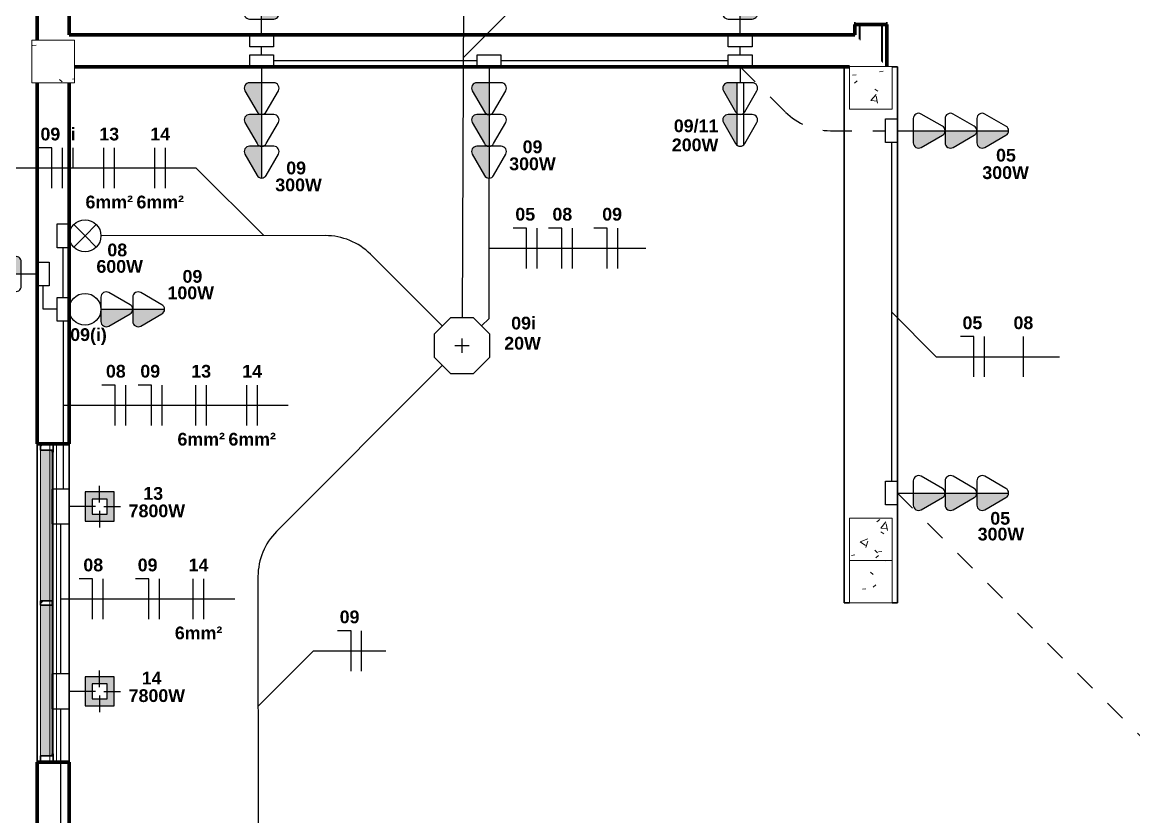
# Model space of a CAD drawing. Extents: x 1450 to 1868, y 82 to 351.
# Drawn here: x 1460.45 to 1465.68, y 149.07 to 152.81 of the extents above; entities that cross this region are included whole.
import ezdxf
from ezdxf.enums import TextEntityAlignment as Align

# ---------------------------------------------------------------- set-up
doc = ezdxf.new("R2010")
doc.units = 0
doc.header["$LTSCALE"] = 0.5
doc.linetypes.add('ELETRODUTO_PISO', pattern=[0.55, 0.4, -0.15])
doc.linetypes.add('ELETRODUTO_TETO', pattern=[1000, 1000, 0])
doc.layers.get('0').update_dxf_attribs({"linetype": 'CONTINUOUS'})
for name, color, linetype, lineweight in [('A-GLAZ', 151, 'CONTINUOUS', 9), ('A-WALL', 113, 'CONTINUOUS', 30), ('S-COLS', 52, 'CONTINUOUS', 9)]:
    doc.layers.add(name, color=color, linetype=linetype, lineweight=lineweight)
for name, color, linetype in [('ELETRODUTO', 7, 'CONTINUOUS'), ('ELETRODUTO-PISO', 3, 'CONTINUOUS'), ('ELETRODUTO_TETO', 2, 'CONTINUOUS'), ('FIACAO', 7, 'CONTINUOUS'), ('Iluminação', 7, 'CONTINUOUS'), ('INDICACAO_BIT_FIACAO', 7, 'CONTINUOUS'), ('INDICACAO_CIRCUITO', 2, 'CONTINUOUS'), ('INDICACAO_INTERRUPTOR_FIA', 2, 'CONTINUOUS'), ('INDICACAO_POTENCIA', 1, 'CONTINUOUS'), ('INTERRUPTORES', 1, 'CONTINUOUS'), ('LINHA_DE_CHAMADA', 7, 'CONTINUOUS'), ('LUMINÁRIAS', 3, 'CONTINUOUS'), ('TOMADAS ABNT', 10, 'CONTINUOUS'), ('X_LIGACAO_VIRTUAL_OBJ', 7, 'CONTINUOUS')]:
    doc.layers.add(name, color=color, linetype=linetype)
doc.styles.add('Arial', font='arialbd.ttf', dxfattribs={"height": 100})
pattern_1 = [(135, (-11620.3, 46066.5), (-224.5064, -224.5064), []), (135, (-11620.3, 46145.9), (-449.0128, 3e-14), []), (135, (-11620.3, 45987.14), (-449.0128, 3e-14), [])]

# ---------------------------------------------------------------- blocks, each defined once
blk = doc.blocks.new('Pilar Retangular de Concreto - 20X20 cm-3255376-Planta Baixa')
at = {"layer": 'S-COLS'}
h = blk.add_hatch(dxfattribs=at)
h.set_pattern_fill('FP_42', color=256, style=0, pattern_type=2)
h.set_pattern_definition([(50, (42216.5, 11520.3), (364.368, -31.8783), [38.1, -419.1]), (355, (42216.5, 11520.3), (-70.486, 382.1133), [30.48, -335.28]), (100.451, (42246.87, 11517.65), (293.885, 350.2334), [32.38, -356.18]), (46.184, (42216.5, 11621.9), (542.1585, -84.086), [57.15, -628.65]), (96.636, (42261.7, 11614.9), (474.805, 494.8554), [48.57, -534.27]), (351.184, (42216.5, 11621.9), (474.81, 494.85), [45.72, -502.92]), (21, (42267.3, 11596.5), (303.2285, -204.5305), [38.1, -419.1]), (326, (42267.3, 11596.5), (123.604, 368.376), [30.48, -335.28]), (71.451, (42292.58, 11579.46), (426.834, 163.8427), [32.38, -356.18]), (37.5, (42216.51, 11520.3), (6.17665, 169.11015), [16.764, -314.452, 16.764, -323.596, -336.55]), (37.5, (42216.51, 11520.3), (6.17665, 169.11015), [-671.576, 16.764, -319.786]), (7.5, (42216.51, 11520.3), (133.6389, 200.3615), [16.764, -177.292, 16.764, -306.832, -128.27]), (7.5, (42216.51, 11520.3), (133.6389, 200.3615), [-517.652, 16.764, -111.506]), (327.5, (42103.23, 11520.3), (271.1818, -11.45836), [16.764, -110.236, 16.764, -905.256]), (327.5, (42103.23, 11520.3), (271.1818, -11.45836), [-143.764, -379.476, 16.764, -509.016]), (317.5, (42052.43, 11520.3), (296.2585, 50.8528), [16.764, -148.336, 16.764, -246.38, -373.38]), (317.5, (42052.43, 11520.3), (296.2585, 50.8528), [-428.244, 16.764, -356.616])])
h.paths.add_polyline_path([(-100, -100), (100, -100), (100, 100), (-100, 100), (-100, 80.2)], flags=0)
for p, q in [((100, 100), (-100, 100)), ((-100, 100), (-100, -100)), ((100, -100), (100, 100)), ((-100, -100), (100, -100))]:
    blk.add_line(p, q, dxfattribs=at)
blk = doc.blocks.new('Pilar Retangular de Concreto - 20X20 cm-V26-Planta Baixa')
at = {"layer": 'S-COLS'}
h = blk.add_hatch(dxfattribs=at)
h.set_pattern_fill('FP_45', color=256, style=0, pattern_type=2)
h.set_pattern_definition([(50, (46066.5, 9070.3), (364.368, -31.8783), [38.1, -419.1]), (355, (46066.5, 9070.3), (-70.486, 382.1133), [30.48, -335.28]), (100.451, (46096.87, 9067.65), (293.885, 350.2334), [32.38, -356.18]), (46.184, (46066.5, 9171.9), (542.1585, -84.086), [57.15, -628.65]), (96.636, (46111.7, 9164.9), (474.805, 494.8554), [48.57, -534.27]), (351.184, (46066.5, 9171.9), (474.81, 494.85), [45.72, -502.92]), (21, (46117.3, 9146.5), (303.2285, -204.5305), [38.1, -419.1]), (326, (46117.3, 9146.5), (123.604, 368.376), [30.48, -335.28]), (71.451, (46142.58, 9129.46), (426.834, 163.8427), [32.38, -356.18]), (37.5, (46066.51, 9070.3), (6.17665, 169.11015), [16.764, -314.452, 16.764, -323.596, -336.55]), (37.5, (46066.51, 9070.3), (6.17665, 169.11015), [-671.576, 16.764, -319.786]), (7.5, (46066.51, 9070.3), (133.6389, 200.3615), [16.764, -177.292, 16.764, -306.832, -128.27]), (7.5, (46066.51, 9070.3), (133.6389, 200.3615), [-517.652, 16.764, -111.506]), (327.5, (45953.23, 9070.3), (271.1818, -11.45836), [16.764, -110.236, 16.764, -379.476, -525.78]), (327.5, (45953.23, 9070.3), (271.1818, -11.45836), [-523.24, 16.764, -509.016]), (317.5, (45902.43, 9070.3), (296.2585, 50.8528), [16.764, -148.336, 16.764, -246.38, -373.38]), (317.5, (45902.43, 9070.3), (296.2585, 50.8528), [-428.244, 16.764, -356.616])])
h.paths.add_polyline_path([(75, -100), (100, -100), (100, 100), (-100, 100), (-100, -100), (50, -100)], flags=0)
for p, q in [((100, 100), (-100, 100)), ((-100, 100), (-100, -100)), ((100, -100), (100, 100)), ((-100, -100), (100, -100))]:
    blk.add_line(p, q, dxfattribs=at)
blk = doc.blocks.new('Janela Maxim-air - 2 Módulos - 1200x0600mm-V46-Planta Baixa')
at = {"layer": 'A-GLAZ'}
h = blk.add_hatch(dxfattribs=at)
h.set_pattern_fill('FP_76', color=256, style=0, pattern_type=2)
h.set_pattern_definition(pattern_1)
h.paths.add_polyline_path([(750, -5.1), (750, -0.1), (710, -0.1), (710, -5.1), (720, -5.1), (720, -60.1), (750, -60.1), (750, -50)], flags=0)
h.paths.add_polyline_path([(-710, -0.1), (-750, -0.1), (-750, -60.1), (-720, -60.1), (-720, -5.1), (-710, -5.1)], flags=0)
h = blk.add_hatch(color=256, dxfattribs=at)
h.paths.add_polyline_path([(720, -60.1), (720, -5.1), (10, -5.1), (10, -60.1), (547.6, -60.1)], flags=0)
h.paths.add_polyline_path([(-10, -50), (-10, -5.1), (-720, -5.1), (-720, -60.1), (-10, -60.1), (-10, -55)], flags=0)
blk.add_hatch(color=256, dxfattribs=at).paths.add_polyline_path([(710, -0.1), (-710, -0.1), (-710, -5.1), (710, -5.1)], flags=0)
h = blk.add_hatch(dxfattribs=at)
h.set_pattern_fill('FP_76', color=256, style=0, pattern_type=2)
h.set_pattern_definition(pattern_1)
h.paths.add_polyline_path([(10, -55), (10, -5.1), (-10, -5.1), (-10, -60.1), (10, -60.1)], flags=0)
for p, q in [((-750, 75), (-750, -75)), ((750, 75), (750, -75)), ((-750, 15), (750, 15)), ((-750, -15), (750, -15)), ((710, -0.1), (-710, -0.1)), ((-710, -5.1), (-10, -5.1)), ((10, -5.1), (710, -5.1)), ((-720, -60.1), (-10, -60.1)), ((10, -60.1), (720, -60.1))]:
    blk.add_line(p, q, dxfattribs=at)
at = {"layer": 'A-GLAZ', "lineweight": 30}
for p, q in [((-750, -0.1), (-750, -60.1)), ((-710, -0.1), (-750, -0.1)), ((-720, -60.1), (-720, -5.1)), ((-720, -5.1), (-710, -5.1)), ((-710, -5.1), (-710, -0.1)), ((10, -5.1), (-10, -5.1)), ((-10, -5.1), (-10, -60.1)), ((10, -60.1), (10, -5.1)), ((750, -0.1), (710, -0.1)), ((710, -0.1), (710, -5.1)), ((710, -5.1), (720, -5.1)), ((720, -5.1), (720, -60.1)), ((750, -60.1), (750, -0.1)), ((-750, -60.1), (-720, -60.1)), ((-10, -60.1), (10, -60.1)), ((720, -60.1), (750, -60.1))]:
    blk.add_line(p, q, dxfattribs=at)
blk = doc.blocks.new('Pilar Retangular de Concreto - 20X20 cm-V47-Planta Baixa')
at = {"layer": 'S-COLS'}
h = blk.add_hatch(dxfattribs=at)
h.set_pattern_fill('FP_77', color=256, style=0, pattern_type=2)
h.set_pattern_definition([(50, (42216.5, 11320.3), (364.368, -31.8783), [38.1, -419.1]), (355, (42216.5, 11320.3), (-70.486, 382.1133), [30.48, -335.28]), (100.451, (42246.87, 11317.65), (293.885, 350.2334), [32.38, -356.18]), (46.184, (42216.5, 11421.9), (542.1585, -84.086), [57.15, -628.65]), (96.636, (42261.7, 11414.9), (474.805, 494.8554), [48.57, -534.27]), (351.184, (42216.5, 11421.9), (474.81, 494.85), [45.72, -502.92]), (21, (42267.3, 11396.5), (303.2285, -204.5305), [38.1, -419.1]), (326, (42267.3, 11396.5), (123.604, 368.376), [30.48, -335.28]), (71.451, (42292.58, 11379.46), (426.834, 163.8427), [32.38, -356.18]), (37.5, (42216.51, 11320.3), (6.17665, 169.11015), [16.764, -314.452, 16.764, -323.596, -336.55]), (37.5, (42216.51, 11320.3), (6.17665, 169.11015), [-671.576, 16.764, -319.786]), (7.5, (42216.51, 11320.3), (133.6389, 200.3615), [16.764, -177.292, 16.764, -306.832, -128.27]), (7.5, (42216.51, 11320.3), (133.6389, 200.3615), [-517.652, 16.764, -111.506]), (327.5, (42103.23, 11320.3), (271.1818, -11.45836), [16.764, -110.236, 16.764, -905.256]), (327.5, (42103.23, 11320.3), (271.1818, -11.45836), [-143.764, -379.476, 16.764, -509.016]), (317.5, (42052.43, 11320.3), (296.2585, 50.8528), [16.764, -148.336, 16.764, -246.38, -373.38]), (317.5, (42052.43, 11320.3), (296.2585, 50.8528), [-428.244, 16.764, -356.616])])
h.paths.add_polyline_path([(100, -100), (100, 100), (-100, 100), (-100, -100), (75, -100)], flags=0)
for p, q in [((100, 100), (-100, 100)), ((-100, 100), (-100, -100)), ((100, -100), (100, 100)), ((-100, -100), (100, -100))]:
    blk.add_line(p, q, dxfattribs=at)
blk = doc.blocks.new('Pilar Retangular de Concreto - 20X20 cm-V48-Planta Baixa')
at = {"layer": 'S-COLS'}
h = blk.add_hatch(dxfattribs=at)
h.set_pattern_fill('FP_78', color=256, style=0, pattern_type=2)
h.set_pattern_definition([(50, (42216.5, 9194.3), (364.368, -31.8783), [38.1, -419.1]), (355, (42216.5, 9194.3), (-70.486, 382.1133), [30.48, -335.28]), (100.451, (42246.87, 9191.65), (293.885, 350.2334), [32.38, -356.18]), (46.184, (42216.5, 9295.9), (542.1585, -84.086), [57.15, -628.65]), (96.636, (42261.7, 9288.9), (474.805, 494.8554), [48.57, -534.27]), (351.184, (42216.5, 9295.9), (474.81, 494.85), [45.72, -502.92]), (21, (42267.3, 9270.5), (303.2285, -204.5305), [38.1, -419.1]), (326, (42267.3, 9270.5), (123.604, 368.376), [30.48, -335.28]), (71.451, (42292.58, 9253.46), (426.834, 163.8427), [32.38, -356.18]), (37.5, (42216.51, 9194.3), (6.17665, 169.11015), [16.764, -314.452, 16.764, -323.596, -336.55]), (37.5, (42216.51, 9194.3), (6.17665, 169.11015), [-671.576, 16.764, -319.786]), (7.5, (42216.51, 9194.3), (133.6389, 200.3615), [16.764, -177.292, 16.764, -306.832, -128.27]), (7.5, (42216.51, 9194.3), (133.6389, 200.3615), [-517.652, 16.764, -111.506]), (327.5, (42103.23, 9194.3), (271.1818, -11.45836), [16.764, -110.236, 16.764, -379.476, -525.78]), (327.5, (42103.23, 9194.3), (271.1818, -11.45836), [-523.24, 16.764, -509.016]), (317.5, (42052.43, 9194.3), (296.2585, 50.8528), [16.764, -148.336, 16.764, -246.38, -373.38]), (317.5, (42052.43, 9194.3), (296.2585, 50.8528), [-428.244, 16.764, -356.616])])
h.paths.add_polyline_path([(-75, -100), (100, -100), (100, 100), (-100, 100), (-100, -100)], flags=0)
for p, q in [((100, 100), (-100, 100)), ((-100, 100), (-100, -100)), ((100, -100), (100, 100)), ((-100, -100), (100, -100))]:
    blk.add_line(p, q, dxfattribs=at)
blk = doc.blocks.new('*U195', base_point=(-46995.82, 15341.77))
for points in [[(-46993.65, 15392.9, 0.269143), (-46995.82, 15394.16), (-46995.82, 15379.2), (-46990.13, 15379.2, 0.575867), (-46987.96, 15382.94)], [(-46993.65, 15377.94, 0.269143), (-46995.82, 15379.2), (-46995.82, 15364.24), (-46990.13, 15364.24, 0.575867), (-46987.96, 15367.98)], [(-46993.65, 15362.98, 0.269143), (-46995.82, 15364.24), (-46995.82, 15349.27), (-46990.13, 15349.27, 0.575867), (-46987.96, 15353.01)]]:
    blk.add_hatch(color=256).paths.add_polyline_path(points)
for p, q in [((-46997.99, 15392.9), (-47003.68, 15382.94)), ((-46995.82, 15379.2), (-46995.82, 15394.16)), ((-46987.96, 15382.94), (-46993.65, 15392.9)), ((-46997.99, 15377.94), (-47003.68, 15367.98)), ((-47001.51, 15379.2), (-46995.82, 15379.2)), ((-46995.82, 15364.24), (-46995.82, 15379.2)), ((-46995.82, 15379.2), (-46990.13, 15379.2)), ((-46987.96, 15367.98), (-46993.65, 15377.94)), ((-46997.99, 15362.98), (-47003.68, 15353.01)), ((-47001.51, 15364.24), (-46995.82, 15364.24)), ((-46995.82, 15349.27), (-46995.82, 15364.24)), ((-46995.82, 15364.24), (-46990.13, 15364.24)), ((-46987.96, 15353.01), (-46993.65, 15362.98)), ((-47001.51, 15349.27), (-46995.82, 15349.27)), ((-46995.82, 15341.77), (-46995.82, 15349.27)), ((-46995.82, 15349.27), (-46990.13, 15349.27))]:
    blk.add_line(p, q)
blk.add_lwpolyline([(-47001.42, 15341.77), (-46990.22, 15341.77), (-46990.22, 15336.17), (-47001.42, 15336.17)], close=True)
for centre, start, end in [((-46995.82, 15391.66), 29.7449, 150.2551), ((-47001.51, 15381.7), 150.2551, 270), ((-46990.13, 15381.7), 270, 29.7449), ((-46995.82, 15376.7), 29.7449, 150.2551), ((-47001.51, 15366.74), 150.2551, 270), ((-46990.13, 15366.74), 270, 29.7449), ((-46995.82, 15361.74), 29.7449, 150.2551), ((-47001.51, 15351.77), 150.2551, 270), ((-46990.13, 15351.77), 270, 29.7449)]:
    blk.add_arc(centre, 2.5, start, end)
blk = doc.blocks.new('*U196', base_point=(-46973.01, 15439.24))
for points in [[(-46970.83, 15490.37, 0.269143), (-46973.01, 15491.63), (-46973.01, 15476.67), (-46967.31, 15476.67, 0.575867), (-46965.14, 15480.41)], [(-46970.83, 15475.41, 0.269143), (-46973.01, 15476.67), (-46973.01, 15461.71), (-46967.31, 15461.71, 0.575867), (-46965.14, 15465.45)], [(-46970.83, 15460.45, 0.269143), (-46973.01, 15461.71), (-46973.01, 15446.74), (-46967.31, 15446.74, 0.575867), (-46965.14, 15450.49)]]:
    blk.add_hatch(color=256).paths.add_polyline_path(points)
for p, q in [((-46975.18, 15490.37), (-46980.87, 15480.41)), ((-46973.01, 15476.67), (-46973.01, 15491.63)), ((-46965.14, 15480.41), (-46970.83, 15490.37)), ((-46978.7, 15476.67), (-46973.01, 15476.67)), ((-46973.01, 15461.71), (-46973.01, 15476.67)), ((-46973.01, 15476.67), (-46967.31, 15476.67)), ((-46975.18, 15475.41), (-46980.87, 15465.45)), ((-46965.14, 15465.45), (-46970.83, 15475.41)), ((-46978.7, 15461.71), (-46973.01, 15461.71)), ((-46973.01, 15446.74), (-46973.01, 15461.71)), ((-46973.01, 15461.71), (-46967.31, 15461.71)), ((-46975.18, 15460.45), (-46980.87, 15450.49)), ((-46965.14, 15450.49), (-46970.83, 15460.45)), ((-46978.7, 15446.74), (-46973.01, 15446.74)), ((-46973.01, 15439.24), (-46973.01, 15446.74)), ((-46973.01, 15446.74), (-46967.31, 15446.74))]:
    blk.add_line(p, q)
blk.add_lwpolyline([(-46978.61, 15439.24), (-46967.4, 15439.24), (-46967.4, 15433.64), (-46978.61, 15433.64)], close=True)
for centre, start, end in [((-46973.01, 15489.13), 29.7449, 150.2551), ((-46978.7, 15479.17), 150.2551, 270), ((-46973.01, 15474.17), 29.7449, 150.2551), ((-46967.31, 15479.17), 270, 29.7449), ((-46978.7, 15464.21), 150.2551, 270), ((-46973.01, 15459.21), 29.7449, 150.2551), ((-46967.31, 15464.21), 270, 29.7449), ((-46978.7, 15449.24), 150.2551, 270), ((-46967.31, 15449.24), 270, 29.7449)]:
    blk.add_arc(centre, 2.5, start, end)
blk = doc.blocks.new('*U197', base_point=(-47090.25, 15431.01))
for points in [[(-47088.08, 15482.13, 0.269143), (-47090.25, 15483.39), (-47090.25, 15468.43), (-47084.56, 15468.43, 0.575867), (-47082.39, 15472.17)], [(-47088.08, 15467.17, 0.269143), (-47090.25, 15468.43), (-47090.25, 15453.47), (-47084.56, 15453.47, 0.575867), (-47082.39, 15457.21)], [(-47088.08, 15452.21, 0.269143), (-47090.25, 15453.47), (-47090.25, 15438.51), (-47084.56, 15438.51, 0.575867), (-47082.39, 15442.25)]]:
    blk.add_hatch(color=256).paths.add_polyline_path(points)
for p, q in [((-47092.42, 15482.13), (-47098.12, 15472.17)), ((-47090.25, 15468.43), (-47090.25, 15483.39)), ((-47082.39, 15472.17), (-47088.08, 15482.13)), ((-47092.42, 15467.17), (-47098.12, 15457.21)), ((-47095.94, 15468.43), (-47090.25, 15468.43)), ((-47090.25, 15453.47), (-47090.25, 15468.43)), ((-47090.25, 15468.43), (-47084.56, 15468.43)), ((-47082.39, 15457.21), (-47088.08, 15467.17)), ((-47092.42, 15452.21), (-47098.12, 15442.25)), ((-47095.94, 15453.47), (-47090.25, 15453.47)), ((-47090.25, 15438.51), (-47090.25, 15453.47)), ((-47090.25, 15453.47), (-47084.56, 15453.47)), ((-47082.39, 15442.25), (-47088.08, 15452.21)), ((-47095.94, 15438.51), (-47090.25, 15438.51)), ((-47090.25, 15431.01), (-47090.25, 15438.51)), ((-47090.25, 15438.51), (-47084.56, 15438.51))]:
    blk.add_line(p, q)
blk.add_lwpolyline([(-47095.86, 15431.01), (-47084.65, 15431.01), (-47084.65, 15425.41), (-47095.86, 15425.41)], close=True)
for centre, start, end in [((-47090.25, 15480.89), 29.7449, 150.2551), ((-47095.94, 15470.93), 150.2551, 270), ((-47084.56, 15470.93), 270, 29.7449), ((-47090.25, 15465.93), 29.7449, 150.2551), ((-47095.94, 15455.97), 150.2551, 270), ((-47084.56, 15455.97), 270, 29.7449), ((-47090.25, 15450.97), 29.7449, 150.2551), ((-47095.94, 15441.01), 150.2551, 270), ((-47084.56, 15441.01), 270, 29.7449)]:
    blk.add_arc(centre, 2.5, start, end)
blk = doc.blocks.new('*U221', base_point=(-46983.5, 15398.14))
for points in [[(-46981.33, 15449.26, 0.269143), (-46983.5, 15450.52), (-46983.5, 15435.56), (-46977.81, 15435.56, 0.575867), (-46975.64, 15439.3)], [(-46981.33, 15434.3, 0.269143), (-46983.5, 15435.56), (-46983.5, 15420.6), (-46977.81, 15420.6, 0.575867), (-46975.64, 15424.34)], [(-46981.33, 15419.34, 0.269143), (-46983.5, 15420.6), (-46983.5, 15405.64), (-46977.81, 15405.64, 0.575867), (-46975.64, 15409.38)]]:
    blk.add_hatch(color=256).paths.add_polyline_path(points)
for p, q in [((-46983.5, 15435.56), (-46983.5, 15450.52)), ((-46985.67, 15449.26), (-46991.36, 15439.3)), ((-46975.64, 15439.3), (-46981.33, 15449.26)), ((-46989.19, 15435.56), (-46983.5, 15435.56)), ((-46983.5, 15420.6), (-46983.5, 15435.56)), ((-46983.5, 15435.56), (-46977.81, 15435.56)), ((-46985.67, 15434.3), (-46991.36, 15424.34)), ((-46975.64, 15424.34), (-46981.33, 15434.3)), ((-46985.67, 15419.34), (-46991.36, 15409.38)), ((-46989.19, 15420.6), (-46983.5, 15420.6)), ((-46983.5, 15405.64), (-46983.5, 15420.6)), ((-46983.5, 15420.6), (-46977.81, 15420.6)), ((-46975.64, 15409.38), (-46981.33, 15419.34)), ((-46989.19, 15405.64), (-46983.5, 15405.64)), ((-46983.5, 15398.14), (-46983.5, 15405.64)), ((-46983.5, 15405.64), (-46977.81, 15405.64))]:
    blk.add_line(p, q)
blk.add_lwpolyline([(-46989.1, 15398.14), (-46977.9, 15398.14), (-46977.9, 15392.54), (-46989.1, 15392.54)], close=True)
for centre, start, end in [((-46983.5, 15448.02), 29.7449, 150.2551), ((-46989.19, 15438.06), 150.2551, 270), ((-46983.5, 15433.06), 29.7449, 150.2551), ((-46977.81, 15438.06), 270, 29.7449), ((-46989.19, 15423.1), 150.2551, 270), ((-46977.81, 15423.1), 270, 29.7449), ((-46983.5, 15418.1), 29.7449, 150.2551), ((-46989.19, 15408.14), 150.2551, 270), ((-46977.81, 15408.14), 270, 29.7449)]:
    blk.add_arc(centre, 2.5, start, end)
blk = doc.blocks.new('*U222', base_point=(-47049.63, 15389.72))
for points in [[(-47047.46, 15440.85, 0.269143), (-47049.63, 15442.11), (-47049.63, 15427.14), (-47043.94, 15427.14, 0.575867), (-47041.77, 15430.89)], [(-47047.46, 15425.89, 0.269143), (-47049.63, 15427.14), (-47049.63, 15412.18), (-47043.94, 15412.18, 0.575867), (-47041.77, 15415.92)], [(-47047.46, 15410.92, 0.269143), (-47049.63, 15412.18), (-47049.63, 15397.22), (-47043.94, 15397.22, 0.575867), (-47041.77, 15400.96)]]:
    blk.add_hatch(color=256).paths.add_polyline_path(points)
for p, q in [((-47051.8, 15440.85), (-47057.5, 15430.89)), ((-47049.63, 15427.14), (-47049.63, 15442.11)), ((-47041.77, 15430.89), (-47047.46, 15440.85)), ((-47051.8, 15425.89), (-47057.5, 15415.92)), ((-47055.33, 15427.14), (-47049.63, 15427.14)), ((-47049.63, 15412.18), (-47049.63, 15427.14)), ((-47049.63, 15427.14), (-47043.94, 15427.14)), ((-47041.77, 15415.92), (-47047.46, 15425.89)), ((-47051.8, 15410.92), (-47057.5, 15400.96)), ((-47055.33, 15412.18), (-47049.63, 15412.18)), ((-47049.63, 15397.22), (-47049.63, 15412.18)), ((-47049.63, 15412.18), (-47043.94, 15412.18)), ((-47041.77, 15400.96), (-47047.46, 15410.92)), ((-47055.33, 15397.22), (-47049.63, 15397.22)), ((-47049.63, 15389.72), (-47049.63, 15397.22)), ((-47049.63, 15397.22), (-47043.94, 15397.22))]:
    blk.add_line(p, q)
blk.add_lwpolyline([(-47055.24, 15389.72), (-47044.03, 15389.72), (-47044.03, 15384.12), (-47055.24, 15384.12)], close=True)
for centre, start, end in [((-47049.63, 15439.61), 29.7449, 150.2551), ((-47055.33, 15429.64), 150.2551, 270), ((-47043.94, 15429.64), 270, 29.7449), ((-47049.63, 15424.64), 29.7449, 150.2551), ((-47055.33, 15414.68), 150.2551, 270), ((-47043.94, 15414.68), 270, 29.7449), ((-47049.63, 15409.68), 29.7449, 150.2551), ((-47055.33, 15399.72), 150.2551, 270), ((-47043.94, 15399.72), 270, 29.7449)]:
    blk.add_arc(centre, 2.5, start, end)
blk = doc.blocks.new('*U248', base_point=(-47079.78, 14853.77))
for points in [[(-47077.6, 14904.89, 0.269143), (-47079.78, 14906.15), (-47079.78, 14891.19), (-47074.08, 14891.19, 0.575867), (-47071.91, 14894.93)], [(-47077.6, 14889.93, 0.269143), (-47079.78, 14891.19), (-47079.78, 14876.23), (-47074.08, 14876.23, 0.575867), (-47071.91, 14879.97)], [(-47077.6, 14874.97, 0.269143), (-47079.78, 14876.23), (-47079.78, 14861.27), (-47074.08, 14861.27, 0.575867), (-47071.91, 14865.01)]]:
    blk.add_hatch(color=256).paths.add_polyline_path(points)
for p, q in [((-47079.78, 14891.19), (-47079.78, 14906.15)), ((-47081.95, 14904.89), (-47087.64, 14894.93)), ((-47071.91, 14894.93), (-47077.6, 14904.89)), ((-47085.47, 14891.19), (-47079.78, 14891.19)), ((-47079.78, 14876.23), (-47079.78, 14891.19)), ((-47079.78, 14891.19), (-47074.08, 14891.19)), ((-47081.95, 14889.93), (-47087.64, 14879.97)), ((-47071.91, 14879.97), (-47077.6, 14889.93)), ((-47081.95, 14874.97), (-47087.64, 14865.01)), ((-47085.47, 14876.23), (-47079.78, 14876.23)), ((-47079.78, 14861.27), (-47079.78, 14876.23)), ((-47079.78, 14876.23), (-47074.08, 14876.23)), ((-47071.91, 14865.01), (-47077.6, 14874.97)), ((-47085.47, 14861.27), (-47079.78, 14861.27)), ((-47079.78, 14853.77), (-47079.78, 14861.27)), ((-47079.78, 14861.27), (-47074.08, 14861.27))]:
    blk.add_line(p, q)
blk.add_lwpolyline([(-47085.38, 14853.77), (-47074.17, 14853.77), (-47074.17, 14848.17), (-47085.38, 14848.17)], close=True)
for centre, start, end in [((-47079.78, 14903.65), 29.7449, 150.2551), ((-47085.47, 14893.69), 150.2551, 270), ((-47079.78, 14888.69), 29.7449, 150.2551), ((-47074.08, 14893.69), 270, 29.7449), ((-47085.47, 14878.73), 150.2551, 270), ((-47074.08, 14878.73), 270, 29.7449), ((-47079.78, 14873.73), 29.7449, 150.2551), ((-47085.47, 14863.77), 150.2551, 270), ((-47074.08, 14863.77), 270, 29.7449)]:
    blk.add_arc(centre, 2.5, start, end)
blk = doc.blocks.new('*U263', base_point=(-47165.44, 15074.18))
for p, q in [((-47165.44, 15089.18), (-47165.44, 15089.18)), ((-47165.44, 15081.68), (-47170.75, 15086.98)), ((-47165.44, 15081.68), (-47160.14, 15086.98)), ((-47165.44, 15081.68), (-47170.75, 15076.38)), ((-47165.44, 15081.68), (-47160.14, 15076.38))]:
    blk.add_line(p, q)
blk.add_lwpolyline([(-47171.05, 15074.18), (-47159.84, 15074.18), (-47159.84, 15068.58), (-47171.05, 15068.58)], close=True)
blk.add_circle((-47165.44, 15081.68), 7.5)
blk = doc.blocks.new('*U291', base_point=(-46555.9, 19648.24))
at = {"layer": 'LUMINÁRIAS'}
blk.add_lwpolyline([(-46574.05, 19655.76), (-46574.05, 19640.72), (-46563.42, 19630.09), (-46548.38, 19630.09), (-46537.75, 19640.72), (-46537.75, 19655.76), (-46548.38, 19666.39), (-46563.42, 19666.39)], close=True, dxfattribs=at)
for points in [[(-46555.9, 19652.91), (-46555.9, 19643.57)], [(-46560.57, 19648.24), (-46551.23, 19648.24)]]:
    blk.add_lwpolyline(points, dxfattribs=at)
blk = doc.blocks.new('*U296', base_point=(-47107.64, 15326.36))
h = blk.add_hatch(color=256)
h.paths.add_polyline_path([(-47086.39, 15326.36), (-47086.39, 15333.23), (-47093.27, 15333.23), (-47093.27, 15329.92), (-47089.71, 15329.92), (-47089.71, 15326.36)])
h.paths.add_polyline_path([(-47086.39, 15319.49), (-47086.39, 15326.36), (-47089.71, 15326.36), (-47089.71, 15322.8), (-47093.27, 15322.8), (-47093.27, 15319.49)])
h.paths.add_polyline_path([(-47093.27, 15319.49), (-47093.27, 15322.8), (-47096.82, 15322.8), (-47096.82, 15326.36), (-47100.14, 15326.36), (-47100.14, 15319.49)])
h.paths.add_polyline_path([(-47096.82, 15326.36), (-47096.82, 15329.92), (-47093.27, 15329.92), (-47093.27, 15333.23), (-47100.14, 15333.23), (-47100.14, 15326.36)])
for p, q in [((-47093.27, 15328.35), (-47093.27, 15336.2)), ((-47095.25, 15326.36), (-47107.64, 15326.36)), ((-47091.28, 15326.36), (-47083.43, 15326.36)), ((-47093.27, 15324.37), (-47093.27, 15316.52))]:
    blk.add_line(p, q)
at = {"linetype": 'Continuous', "ltscale": 0.2}
blk.add_lwpolyline([(-47107.64, 15318.18), (-47107.64, 15334.54), (-47115.82, 15334.54), (-47115.82, 15318.18)], close=True, dxfattribs=at)
for points in [[(-47086.39, 15333.23), (-47100.14, 15333.23), (-47100.14, 15319.49), (-47086.39, 15319.49)], [(-47089.71, 15329.92), (-47096.82, 15329.92), (-47096.82, 15322.8), (-47089.71, 15322.8)]]:
    blk.add_lwpolyline(points, close=True)
blk = doc.blocks.new('*U297', base_point=(-47118.35, 15269.45))
h = blk.add_hatch(color=256)
h.paths.add_polyline_path([(-47097.11, 15269.45), (-47097.11, 15276.32), (-47103.98, 15276.32), (-47103.98, 15273.01), (-47100.42, 15273.01), (-47100.42, 15269.45)])
h.paths.add_polyline_path([(-47097.11, 15262.58), (-47097.11, 15269.45), (-47100.42, 15269.45), (-47100.42, 15265.89), (-47103.98, 15265.89), (-47103.98, 15262.58)])
h.paths.add_polyline_path([(-47103.98, 15262.58), (-47103.98, 15265.89), (-47107.54, 15265.89), (-47107.54, 15269.45), (-47110.85, 15269.45), (-47110.85, 15262.58)])
h.paths.add_polyline_path([(-47107.54, 15269.45), (-47107.54, 15273.01), (-47103.98, 15273.01), (-47103.98, 15276.32), (-47110.85, 15276.32), (-47110.85, 15269.45)])
for p, q in [((-47103.98, 15271.44), (-47103.98, 15279.29)), ((-47105.97, 15269.45), (-47118.35, 15269.45)), ((-47103.98, 15267.46), (-47103.98, 15259.61)), ((-47101.99, 15269.45), (-47094.14, 15269.45))]:
    blk.add_line(p, q)
at = {"linetype": 'Continuous', "ltscale": 0.2}
blk.add_lwpolyline([(-47118.35, 15261.27), (-47118.35, 15277.63), (-47126.53, 15277.63), (-47126.53, 15261.27)], close=True, dxfattribs=at)
for points in [[(-47097.11, 15276.32), (-47110.85, 15276.32), (-47110.85, 15262.58), (-47097.11, 15262.58)], [(-47100.42, 15273.01), (-47107.54, 15273.01), (-47107.54, 15265.89), (-47100.42, 15265.89)]]:
    blk.add_lwpolyline(points, close=True)
blk = doc.blocks.new('*U308', base_point=(-46730.61, 15608.2))
h = blk.add_hatch(color=256)
h.dxf.hatch_style = 1
h.paths.add_polyline_path([(-46723.11, 15606.7), (-46723.11, 15602.51, 0.57586), (-46719.37, 15600.34), (-46709.41, 15606.03, 0.102393), (-46708.65, 15606.7)])
h.paths.add_polyline_path([(-46694.45, 15606.03, 0.102393), (-46693.69, 15606.7), (-46708.15, 15606.7), (-46708.15, 15602.51, 0.575872), (-46704.41, 15600.34)])
for p, q in [((-46723.11, 15613.9), (-46723.11, 15608.2)), ((-46709.41, 15610.37), (-46719.37, 15616.07)), ((-46708.15, 15613.9), (-46708.15, 15608.2)), ((-46694.45, 15610.37), (-46704.41, 15616.07)), ((-46730.61, 15608.2), (-46723.11, 15608.2)), ((-46723.11, 15609.7), (-46708.65, 15609.7)), ((-46723.11, 15608.2), (-46723.11, 15602.51)), ((-46708.15, 15609.7), (-46693.69, 15609.7)), ((-46708.15, 15608.2), (-46708.15, 15602.51)), ((-46723.11, 15606.7), (-46708.65, 15606.7)), ((-46719.37, 15600.34), (-46709.41, 15606.03)), ((-46708.15, 15606.7), (-46693.69, 15606.7)), ((-46704.41, 15600.34), (-46694.45, 15606.03))]:
    blk.add_line(p, q)
blk.add_lwpolyline([(-46730.61, 15613.81), (-46730.61, 15602.6), (-46736.21, 15602.6), (-46736.21, 15613.81)], close=True)
for centre, start, end in [((-46720.61, 15613.9), 60.2551, 180), ((-46705.65, 15613.9), 60.2551, 180), ((-46710.65, 15608.2), 299.7449, 60.2551), ((-46695.69, 15608.2), 299.7449, 60.2551), ((-46720.61, 15602.51), 180, 299.7449), ((-46705.65, 15602.51), 180, 299.7449)]:
    blk.add_arc(centre, 2.5, start, end)
blk = doc.blocks.new('Cozinha')
at = {"layer": 'A-WALL', "lineweight": 70}
for p, q in [((2.5, -315), (2.5, -565)), ((17.5, -562.5), (17.5, -315)), ((387.5, -557.5), (387.5, -562.5)), ((402.5, -557.5), (387.5, -557.5)), ((402.5, -577.4), (402.5, -557.5)), ((387.5, -562.5), (17.5, -562.5)), ((20, -577.5), (385, -577.5)), ((2.5, -585), (2.5, -755)), ((17.5, -755), (17.5, -585)), ((2.5, -755), (17.5, -755)), ((17.5, -905), (2.5, -905)), ((2.5, -905), (2.5, -1100.5)), ((17.5, -1100.5), (17.5, -905))]:
    blk.add_line(p, q, dxfattribs=at)
at = {"layer": 'A-WALL'}
for p, q in [((387.5, -557.5), (387.5, -556.5)), ((402.5, -556.5), (402.5, -557.5)), ((382.5, -830), (382.5, -577.5)), ((407.5, -577.5), (405, -577.5)), ((407.5, -577.5), (407.5, -830)), ((2.5, -905), (2.5, -755)), ((17.5, -755), (17.5, -905)), ((385, -830), (382.5, -830)), ((407.5, -830), (405, -830))]:
    blk.add_line(p, q, dxfattribs=at)
at = {"layer": 'A-WALL', "lineweight": 9}
for p, q in [((387.6, -562.6), (387.6, -557.5)), ((389.5, -564.5), (389.5, -557.5)), ((390, -565), (390, -557.5)), ((400, -557.5), (400, -575)), ((400.5, -557.5), (400.5, -575.5)), ((402.4, -557.5), (402.4, -577.4)), ((402.5, -575.5), (402.4, -575.5))]:
    blk.add_line(p, q, dxfattribs=at)
blk = doc.blocks.new('*U363', base_point=(-27144.49, 59489.38))
blk.add_hatch(color=256).paths.add_polyline_path([(-27123.29, 59487.21, 0.269143), (-27122.03, 59489.38), (-27136.99, 59489.38), (-27136.99, 59483.68, 0.575867), (-27133.25, 59481.51)])
for p, q in [((-27136.99, 59495.07), (-27136.99, 59489.38)), ((-27123.29, 59491.55), (-27133.25, 59497.24)), ((-27144.49, 59489.38), (-27136.99, 59489.38)), ((-27136.99, 59489.38), (-27136.99, 59483.68)), ((-27136.99, 59489.38), (-27122.03, 59489.38)), ((-27133.25, 59481.51), (-27123.29, 59487.21))]:
    blk.add_line(p, q)
blk.add_lwpolyline([(-27144.49, 59494.98), (-27144.49, 59483.77), (-27150.09, 59483.77), (-27150.09, 59494.98)], close=True)
for centre, start, end in [((-27134.49, 59495.07), 60.2551, 180), ((-27124.53, 59489.38), 299.7449, 60.2551), ((-27134.49, 59483.68), 180, 299.7449)]:
    blk.add_arc(centre, 2.5, start, end)
blk = doc.blocks.new('*U482', base_point=(-32370.66, 36910.14))
at = {"linetype": 'ByBlock'}
blk.add_lwpolyline([(-32370.66, 36910.14), (-32372.09, 36665.05)], dxfattribs=at)
blk = doc.blocks.new('*U486', base_point=(-32246.63, 36785.88))
at = {"linetype": 'ByBlock'}
blk.add_lwpolyline([(-32246.63, 36785.88), (-32353.69, 36786.01)], dxfattribs=at)
blk = doc.blocks.new('*U487', base_point=(-32364.9, 36786.03))
at = {"linetype": 'ByBlock'}
blk.add_lwpolyline([(-32364.9, 36786.03), (-32364.9, 36786.03), (-32460.75, 36786.15)], dxfattribs=at)
blk = doc.blocks.new('*U488', base_point=(-32381.42, 36661.22))
at = {"linetype": 'ByBlock'}
blk.add_lwpolyline([(-32381.42, 36661.22), (-32415.23, 36695.04, 0.198933), (-32436.45, 36703.83), (-32542.11, 36703.85)], format="xyb", dxfattribs=at)
blk = doc.blocks.new('*U489', base_point=(-32561.36, 36568.2))
at = {"linetype": 'ByBlock'}
blk.add_lwpolyline([(-32561.36, 36568.2), (-32561.36, 36497.54)], dxfattribs=at)
blk = doc.blocks.new('*U490', base_point=(-32561.47, 36481.18))
at = {"linetype": 'ByBlock'}
blk.add_lwpolyline([(-32561.47, 36481.18), (-32561.61, 36363.82)], dxfattribs=at)
blk = doc.blocks.new('*U493', base_point=(-32362.91, 36661.21))
at = {"linetype": 'ByBlock'}
blk.add_lwpolyline([(-32362.91, 36661.21), (-32359.36, 36664.75), (-32359.32, 36730.84)], dxfattribs=at)
blk = doc.blocks.new('*U494', base_point=(-32381.43, 36642.71))
at = {"linetype": 'ByBlock'}
blk.add_lwpolyline([(-32381.43, 36642.71), (-32459.58, 36564.57, 0.198943), (-32468.37, 36543.36), (-32468.37, 36310.61)], format="xyb", dxfattribs=at)
blk = doc.blocks.new('*U687', base_point=(-33392.61, 35415.94))
at = {"linetype": 'ByBlock'}
blk.add_lwpolyline([(-33392.61, 35415.94), (-33371.31, 35394.64, 0.198912), (-33350.09, 35385.86), (-33324.19, 35385.86)], format="xyb", dxfattribs=at)
blk = doc.blocks.new('*U688', base_point=(-33321.39, 35380.25))
at = {"linetype": 'ByBlock'}
blk.add_lwpolyline([(-33321.39, 35380.25), (-33321.39, 35220.84)], dxfattribs=at)
blk = doc.blocks.new('*U689', base_point=(-33318.58, 35215.24))
at = {"linetype": 'ByBlock'}
blk.add_lwpolyline([(-33318.58, 35215.24), (-33187.58, 35084.23, -0.198912), (-33178.79, 35063.02), (-33178.79, 34905.94)], format="xyb", dxfattribs=at)
blk = doc.blocks.new('*U767', base_point=(-33353.63, 35555.76))
at = {"linetype": 'ByBlock'}
blk.add_arc((-33346.13, 35555.76), 7.5, 359.9999999999515, 0, dxfattribs=at)
blk = doc.blocks.new('*U761', base_point=(-33475.09, 35665.19))
blk.add_lwpolyline([(-33475.09, 35670.8), (-33475.09, 35659.59), (-33480.69, 35659.59), (-33480.69, 35670.8)], close=True)
blk.add_circle((-33467.59, 35665.19), 7.5)
blk = doc.blocks.new('*U762', base_point=(-33475.09, 35665.19))
blk.add_hatch(color=256).paths.add_polyline_path([(-33461.38, 35663.02, 0.269143), (-33460.13, 35665.19), (-33475.09, 35665.19), (-33475.09, 35659.5, 0.575867), (-33471.35, 35657.33)])
for p, q in [((-33475.09, 35670.89), (-33475.09, 35665.19)), ((-33461.38, 35667.36), (-33471.35, 35673.06)), ((-33475.09, 35665.19), (-33475.09, 35659.5)), ((-33475.09, 35665.19), (-33460.13, 35665.19)), ((-33471.35, 35657.33), (-33461.38, 35663.02))]:
    blk.add_line(p, q)
for centre, start, end in [((-33472.59, 35670.89), 60.2551, 180), ((-33462.63, 35665.19), 299.7449, 60.2551), ((-33472.59, 35659.5), 180, 299.7449)]:
    blk.add_arc(centre, 2.5, start, end)
blk = doc.blocks.new('*U763', base_point=(-33353.58, 35808.49))
at = {"linetype": 'ByBlock'}
blk.add_lwpolyline([(-33353.58, 35808.49), (-33353.57, 35808.49)], dxfattribs=at)
blk = doc.blocks.new('*U770', base_point=(-33711.39, 35307.35))
at = {"linetype": 'ByBlock'}
blk.add_lwpolyline([(-33711.39, 35307.35), (-33711.39, 35330.73)], dxfattribs=at)
blk = doc.blocks.new('*U771', base_point=(-33714.19, 35301.75))
at = {"linetype": 'ByBlock'}
blk.add_lwpolyline([(-33714.19, 35301.75), (-33720.78, 35301.75), (-33720.78, 35312.77)], dxfattribs=at)
blk = doc.blocks.new('*U772', base_point=(-33711.39, 35296.14))
at = {"linetype": 'ByBlock'}
blk.add_lwpolyline([(-33711.39, 35296.14), (-33711.39, 35217.04)], dxfattribs=at)
blk = doc.blocks.new('*U774', base_point=(-33693.58, 35301.75))
at = {"linetype": 'ByBlock'}
blk.add_arc((-33701.08, 35301.75), 7.5, 180, 180, dxfattribs=at)
blk = doc.blocks.new('*U787', base_point=(-33678.62, 35301.75))
at = {"linetype": 'ByBlock'}
blk.add_lwpolyline([(-33678.62, 35301.75), (-33678.62, 35301.75)], dxfattribs=at)
blk = doc.blocks.new('*U788', base_point=(-33617.94, 35421.55))
at = {"linetype": 'ByBlock'}
blk.add_lwpolyline([(-33617.94, 35421.55), (-33617.94, 35425.34)], dxfattribs=at)
blk = doc.blocks.new('*U1319', base_point=(1463.8268, 152.6544))
at = {"linetype": 'ByBlock'}
blk.add_lwpolyline([(1463.8268, 152.6544), (1463.8267, 152.6923)], dxfattribs=at)
blk = doc.blocks.new('*U1322', base_point=(608.67, 153.293))
for p, q in [((608.67, 153.483), (608.544, 153.483)), ((608.67, 153.103), (608.67, 153.483))]:
    blk.add_line(p, q)
blk = doc.blocks.new('*U1323', base_point=(576.818, 148.746))
blk.add_line((576.818, 148.556), (576.818, 148.936))
blk = doc.blocks.new('*U1379', base_point=(1462.8148, 151.7441))
at = {"xscale": 0.5, "yscale": 0.5, "zscale": 0.5}
for name, p in [('*U1322', (1462.8214, 151.7441)), ('*U1323', (1462.8714, 151.7441))]:
    blk.add_blockref(name, p, dxfattribs=at)
blk = doc.blocks.new('*U1380', base_point=(1463.2948, 151.7441))
at = {"xscale": 0.5, "yscale": 0.5, "zscale": 0.5}
for name, p in [('*U1322', (1463.3014, 151.7441)), ('*U1323', (1463.3514, 151.7441))]:
    blk.add_blockref(name, p, dxfattribs=at)
blk = doc.blocks.new('*U1331', base_point=(665.55, 144.199))
blk.add_line((665.55, 144.199), (665.55, 144.389))
blk = doc.blocks.new('*U1385', base_point=(1460.6043, 152.1218))
at = {"xscale": 0.5, "yscale": 0.5, "zscale": 0.5}
for name, p in [('*U1322', (1460.586, 152.1218)), ('*U1323', (1460.636, 152.1218)), ('*U1331', (1460.686, 152.1218))]:
    blk.add_blockref(name, p, dxfattribs=at)
blk = doc.blocks.new('*U1386', base_point=(1460.856, 152.1218))
at = {"xscale": 0.5, "yscale": 0.5, "zscale": 0.5}
for p in [(1460.831, 152.1218), (1460.881, 152.1218)]:
    blk.add_blockref('*U1323', p, dxfattribs=at)
blk = doc.blocks.new('*U1387', base_point=(1461.096, 152.1218))
at = {"xscale": 0.5, "yscale": 0.5, "zscale": 0.5}
for p in [(1461.071, 152.1218), (1461.121, 152.1218)]:
    blk.add_blockref('*U1323', p, dxfattribs=at)
blk = doc.blocks.new('*U1394', base_point=(1461.9877, 149.8478))
at = {"xscale": 0.5, "yscale": 0.5, "zscale": 0.5}
for name, p in [('*U1322', (1461.9944, 149.8478)), ('*U1323', (1462.0444, 149.8478))]:
    blk.add_blockref(name, p, dxfattribs=at)
blk = doc.blocks.new('*U1431', base_point=(1461.049, 151.0048))
at = {"xscale": 0.5, "yscale": 0.5, "zscale": 0.5}
for name, p in [('*U1322', (1461.0557, 151.0048)), ('*U1323', (1461.1057, 151.0048))]:
    blk.add_blockref(name, p, dxfattribs=at)
blk = doc.blocks.new('*U1432', base_point=(1461.289, 151.0048))
at = {"xscale": 0.5, "yscale": 0.5, "zscale": 0.5}
for p in [(1461.264, 151.0048), (1461.314, 151.0048)]:
    blk.add_blockref('*U1323', p, dxfattribs=at)
blk = doc.blocks.new('*U1433', base_point=(1461.529, 151.0048))
at = {"xscale": 0.5, "yscale": 0.5, "zscale": 0.5}
for p in [(1461.504, 151.0048), (1461.554, 151.0048)]:
    blk.add_blockref('*U1323', p, dxfattribs=at)
blk = doc.blocks.new('*U1434', base_point=(1464.9204, 151.233))
at = {"xscale": 0.5, "yscale": 0.5, "zscale": 0.5}
for name, p in [('*U1322', (1464.9271, 151.233)), ('*U1323', (1464.9771, 151.233))]:
    blk.add_blockref(name, p, dxfattribs=at)
blk = doc.blocks.new('*U1435', base_point=(1465.1604, 151.233))
at = {"xscale": 0.5, "yscale": 0.5, "zscale": 0.5}
blk.add_blockref('*U1323', (1465.1604, 151.233), dxfattribs=at)
blk = doc.blocks.new('*U1439', base_point=(1461.0366, 150.0924))
at = {"xscale": 0.5, "yscale": 0.5, "zscale": 0.5}
for name, p in [('*U1322', (1461.0432, 150.0924)), ('*U1323', (1461.0932, 150.0924))]:
    blk.add_blockref(name, p, dxfattribs=at)
blk = doc.blocks.new('*U1440', base_point=(1461.2766, 150.0924))
at = {"xscale": 0.5, "yscale": 0.5, "zscale": 0.5}
for p in [(1461.2516, 150.0924), (1461.3016, 150.0924)]:
    blk.add_blockref('*U1323', p, dxfattribs=at)
blk = doc.blocks.new('*U1343', base_point=(1465.5112, 153.689))
at = {"xscale": 0.5, "yscale": 0.5, "zscale": 0.5}
for name, p in [('*U1322', (1465.5179, 153.689)), ('*U1323', (1465.5679, 153.689))]:
    blk.add_blockref(name, p, dxfattribs=at)

msp = doc.modelspace()

# ---------------------------------------------------------------- linework, layer by layer
msp.add_lwpolyline([(1464.567, 152.2975), (1464.567, 150.5913)])
at = {"layer": 'LINHA_DE_CHAMADA'}
for points in [[(1462.5233, 152.642), (1462.9153, 153.034), (1461.8902, 153.034)], [(1461.5845, 151.8033), (1461.266, 152.1218), (1460.1826, 152.1218)], [(1462.6448, 151.7441), (1462.6448, 151.7441), (1463.3833, 151.7441)], [(1464.539, 151.4444), (1464.7504, 151.233), (1465.3304, 151.233)], [(1460.639, 151.0048), (1460.639, 151.0048), (1461.699, 151.0048)], [(1460.6266, 150.0924), (1460.6266, 150.0924), (1461.4466, 150.0924)], [(1461.5571, 149.5872), (1461.8177, 149.8478), (1462.1577, 149.8478)]]:
    msp.add_lwpolyline(points, dxfattribs=at)

# ---------------------------------------------------------------- block references
at = {"layer": 'A-GLAZ', "xscale": 0.00100000000000115, "yscale": 0.00100000000000115, "zscale": 0.00100000000000115, "rotation": 269.9999999999994}
msp.add_blockref('Janela Maxim-air - 2 Módulos - 1200x0600mm-V46-Planta Baixa', (1460.592, 150.0734), dxfattribs=at)
at = {"layer": 'A-WALL', "xscale": 0.01000000108748102, "yscale": 0.01000000108748102, "zscale": 0.01000000108748102}
msp.add_blockref('Cozinha', (1460.492, 158.3734), dxfattribs=at)
at = {"layer": 'ELETRODUTO', "linetype": 'ELETRODUTO_TETO', "xscale": 0.01000000108748102, "yscale": 0.01000000108748102, "zscale": 0.01000000108748102}
for name, p in [('*U788', (1461.5735, 152.6544)), ('*U770', (1460.639, 151.5124)), ('*U771', (1460.611, 151.4564)), ('*U774', (1460.817, 151.4564)), ('*U787', (1460.9666, 151.4564)), ('*U772', (1460.639, 151.4004))]:
    msp.add_blockref(name, p, dxfattribs=at)
at = {"layer": 'ELETRODUTO', "linetype": 'ELETRODUTO_TETO', "xscale": 0.01000000108748102, "yscale": 0.01000000108748102, "zscale": 0.01000000108748102, "rotation": 180}
msp.add_blockref('*U767', (1460.817, 151.4564), dxfattribs=at)
at = {"layer": 'ELETRODUTO-PISO', "linetype": 'ELETRODUTO_PISO', "xscale": 0.01000000108748102, "yscale": 0.01000000108748102, "zscale": 0.01000000108748102}
for name, p in [('*U687', (1463.8268, 152.5984)), ('*U689', (1464.567, 150.5913))]:
    msp.add_blockref(name, p, dxfattribs=at)
at = {"layer": 'ELETRODUTO_TETO', "linetype": 'ELETRODUTO_TETO', "xscale": 0.01000000108748102, "yscale": 0.01000000108748102, "zscale": 0.01000000108748102, "rotation": 0.07010083668257439}
for name, p in [('*U482', (1462.5289, 153.8675)), ('*U487', (1462.5881, 152.6264)), ('*U486', (1463.7708, 152.6264)), ('*U493', (1462.6096, 151.3782)), ('*U488', (1462.4244, 151.3781)), ('*U494', (1462.4246, 151.193)), ('*U489', (1460.6261, 150.4457)), ('*U490', (1460.6261, 149.5755))]:
    msp.add_blockref(name, p, dxfattribs=at)
at = {"layer": 'ELETRODUTO_TETO', "linetype": 'ELETRODUTO_TETO'}
msp.add_blockref('*U1319', (1463.8268, 152.6544), dxfattribs=at)
at = {"layer": 'ELETRODUTO_TETO', "linetype": 'ELETRODUTO_TETO', "xscale": 0.01000000108748102, "yscale": 0.01000000108748102, "zscale": 0.01000000108748102}
msp.add_blockref('*U688', (1464.539, 152.2414), dxfattribs=at)
at = {"layer": 'FIACAO'}
for name, p in [('*U1385', (1460.6043, 152.1218)), ('*U1386', (1460.856, 152.1218)), ('*U1387', (1461.096, 152.1218)), ('*U1379', (1462.8148, 151.7441)), ('*U1343', (1462.9799, 151.7441)), ('*U1380', (1463.1938, 151.7441)), ('*U1434', (1464.9204, 151.233)), ('*U1435', (1465.1604, 151.233)), ('*U1343', (1460.8775, 151.0048)), ('*U1431', (1461.049, 151.0048)), ('*U1432', (1461.289, 151.0048)), ('*U1433', (1461.529, 151.0048)), ('*U1343', (1460.7712, 150.0924)), ('*U1439', (1461.0366, 150.0924)), ('*U1440', (1461.2766, 150.0924)), ('*U1394', (1461.9877, 149.8478))]:
    msp.add_blockref(name, p, dxfattribs=at)
at = {"layer": 'Iluminação', "xscale": 0.007210252382215969, "yscale": 0.007210252382215969, "zscale": 0.007210252382215969}
msp.add_blockref('*U291', (1462.517, 151.2856), dxfattribs=at)
at = {"layer": 'INTERRUPTORES', "xscale": 0.01000000108748102, "yscale": 0.01000000108748102, "zscale": 0.01000000108748102}
msp.add_blockref('*U761', (1460.667, 151.4564), dxfattribs=at)
at = {"layer": 'S-COLS', "xscale": 0.00100000000000115, "yscale": 0.00100000000000115, "zscale": 0.00100000000000115}
for name, p in [('Pilar Retangular de Concreto - 20X20 cm-V26-Planta Baixa', (1460.592, 152.6234)), ('Pilar Retangular de Concreto - 20X20 cm-V48-Planta Baixa', (1464.442, 152.4994)), ('Pilar Retangular de Concreto - 20X20 cm-V47-Planta Baixa', (1464.442, 150.3734)), ('Pilar Retangular de Concreto - 20X20 cm-3255376-Planta Baixa', (1464.442, 150.1734))]:
    msp.add_blockref(name, p, dxfattribs=at)
at = {"layer": 'TOMADAS ABNT', "xscale": 0.01000000108748102, "yscale": 0.01000000108748102, "zscale": 0.01000000108748102}
for name, p in [('*U222', (1461.5735, 152.7484)), ('*U221', (1463.8267, 152.7484)), ('*U762', (1460.817, 151.4564)), ('*U762', (1460.9667, 151.4564)), ('*U296', (1460.667, 150.5275)), ('*U297', (1460.667, 149.6573))]:
    msp.add_blockref(name, p, dxfattribs=at)
for name, p, rotation in [('*U197', (1461.5736, 152.5984), 179.9999999999997), ('*U196', (1462.6442, 152.5984), 179.9999999999997), ('*U308', (1463.8268, 152.5984), 269.9999999999995), ('*U195', (1464.567, 152.2975), 269.9999999999995), ('*U263', (1460.667, 151.8023), 269.9999999999995), ('*U248', (1464.567, 150.5913), 269.9999999999995)]:
    msp.add_blockref(name, p, dxfattribs=dict(at, rotation=rotation))
at = {"layer": 'TOMADAS ABNT', "color": 1, "xscale": 0.01000000108748102, "yscale": 0.01000000108748102, "zscale": 0.01000000108748102, "rotation": 179.9999999999997}
msp.add_blockref('*U363', (1460.517, 151.6226), dxfattribs=at)
at = {"layer": 'X_LIGACAO_VIRTUAL_OBJ', "xscale": 0.01000000108748102, "yscale": 0.01000000108748102, "zscale": 0.01000000108748102, "rotation": 180}
msp.add_blockref('*U763', (1460.817, 151.4564), dxfattribs=at)

# ---------------------------------------------------------------- texts
at = {"layer": 'INDICACAO_BIT_FIACAO', "style": 'Arial'}
for p in [(1460.856, 151.9918), (1461.096, 151.9918), (1461.289, 150.8748), (1461.529, 150.8748), (1461.2766, 149.9624)]:
    msp.add_text('6mm²', height=0.06, dxfattribs=at).set_placement(p, align=Align.TOP_CENTER)
at = {"layer": 'INDICACAO_CIRCUITO', "style": 'Arial'}
for s, p in [('09', (1460.5787, 152.2518)), ('13', (1460.856, 152.2518)), ('14', (1461.096, 152.2518)), ('05', (1462.8148, 151.8741)), ('08', (1462.9894, 151.8741)), ('09', (1463.2239, 151.8741)), ('05', (1464.9204, 151.363)), ('08', (1465.1604, 151.363)), ('08', (1460.887, 151.1348)), ('09', (1461.049, 151.1348)), ('13', (1461.289, 151.1348)), ('14', (1461.529, 151.1348)), ('08', (1460.7807, 150.2224)), ('09', (1461.0366, 150.2224)), ('14', (1461.2766, 150.2224)), ('09', (1461.9877, 149.9778))]:
    msp.add_text(s, height=0.06, dxfattribs=at).set_placement(p, align=Align.CENTER)
for s, p in [('09/11', (1463.5143, 152.2903)), ('09', (1462.8026, 152.1916)), ('05', (1465.0317, 152.152)), ('09', (1461.6895, 152.0919)), ('08', (1460.8471, 151.7059)), ('09', (1461.2011, 151.5815)), ('09i', (1462.7487, 151.3616)), ('09(i)', (1460.6722, 151.3072)), ('13', (1461.0164, 150.5595)), ('05', (1465.0046, 150.4421)), ('14', (1461.0091, 149.6896))]:
    msp.add_text(s, height=0.06, dxfattribs=at).set_placement(p)
at = {"layer": 'INDICACAO_INTERRUPTOR_FIA', "style": 'Arial'}
msp.add_text('i', height=0.06, dxfattribs=at).set_placement((1460.686, 152.2518), align=Align.CENTER)
at = {"layer": 'INDICACAO_POTENCIA', "style": 'Arial'}
for s, p in [('200W', (1463.5051, 152.2007)), ('300W', (1462.7393, 152.1116)), ('300W', (1464.9671, 152.07)), ('300W', (1461.638, 152.0122)), ('600W', (1460.7956, 151.6285)), ('100W', (1461.1303, 151.5039)), ('20W', (1462.716, 151.2665)), ('7800W', (1460.9474, 150.4773)), ('300W', (1464.9452, 150.3679)), ('7800W', (1460.9474, 149.6071))]:
    msp.add_text(s, height=0.06, dxfattribs=at).set_placement(p)

doc.saveas('drawing.dxf')
